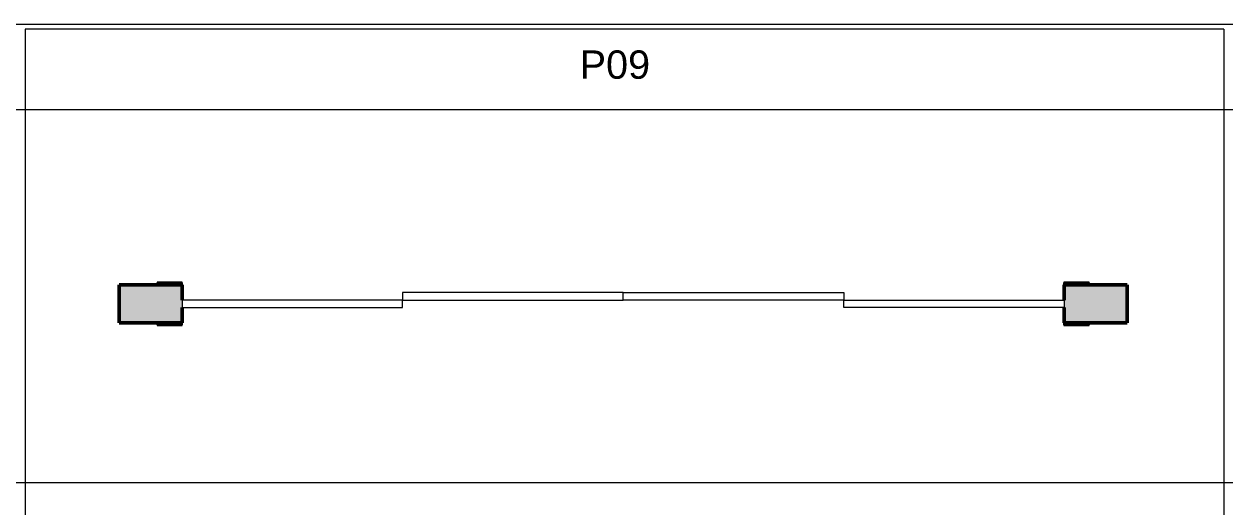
# Model space of a CAD drawing. Header units: millimetres. Extents: x 502 to 64776, y -45 to 5297.
# Drawn here: x 26230 to 30995, y 3319 to 5235 of the extents above; entities that cross this region are included whole.
import ezdxf

# ---------------------------------------------------------------- set-up
doc = ezdxf.new("R2010")
doc.units = ezdxf.units.MM
for name, color, linetype, lineweight in [('A-DETL-THIN', 151, 'Continuous', 9), ('A-DOOR', 31, 'Continuous', 25), ('A-WALL', 113, 'Continuous', 50), ('A-WALL-PATT', 111, 'Continuous', 25), ('G-ANNO-TEXT', 231, 'Continuous', 9)]:
    doc.layers.add(name, color=color, linetype=linetype, lineweight=lineweight)
doc.styles.add('Arial', font='arial.ttf', dxfattribs={"height": 112.5})

# ---------------------------------------------------------------- blocks, each defined once
blk = doc.blocks.new('Family - ___-4291743-DETALHAMENTO DE PORTAS 02')
at = {"layer": 'A-WALL-PATT'}
h = blk.add_hatch(color=256, dxfattribs=at)
h.paths.add_polyline_path([(5632.7, 4049.7), (5882.7, 4049.7), (5882.7, 4199.7), (5632.7, 4199.7), (5632.7, 4109.7)])
h.paths.add_polyline_path([(9382.7, 4049.7), (9632.7, 4049.7), (9632.7, 4199.7), (9382.7, 4199.7), (9382.7, 4109.7)])
at = {"layer": 'A-DOOR'}
for p, q in [((5883.7, 4209.7), (5783.7, 4209.7)), ((5783.7, 4209.7), (5783.7, 4199.7)), ((5783.7, 4199.7), (5882.7, 4199.7)), ((5882.7, 4199.7), (5882.7, 4139.7)), ((5883.7, 4139.7), (5883.7, 4209.7)), ((9481.7, 4209.7), (9381.7, 4209.7)), ((9381.7, 4209.7), (9381.7, 4139.7)), ((9382.7, 4139.7), (9382.7, 4199.7)), ((9382.7, 4199.7), (9481.7, 4199.7)), ((9481.7, 4199.7), (9481.7, 4209.7)), ((5882.7, 4109.7), (5882.7, 4049.7)), ((5883.7, 4039.7), (5883.7, 4109.7)), ((9381.7, 4109.7), (9381.7, 4039.7)), ((9382.7, 4049.7), (9382.7, 4109.7)), ((5882.7, 4049.7), (5783.7, 4049.7)), ((5783.7, 4049.7), (5783.7, 4039.7)), ((5783.7, 4039.7), (5883.7, 4039.7)), ((9381.7, 4039.7), (9481.7, 4039.7)), ((9481.7, 4049.7), (9382.7, 4049.7)), ((9481.7, 4039.7), (9481.7, 4049.7))]:
    blk.add_line(p, q, dxfattribs=at)
at = {"layer": 'A-DOOR', "lineweight": 9}
for p, q in [((7632.7, 4169.7), (6757.7, 4169.7)), ((6757.7, 4169.7), (6757.7, 4139.7)), ((7632.7, 4139.7), (7632.7, 4169.7)), ((7632.7, 4169.7), (8507.7, 4169.7)), ((7632.7, 4139.7), (7632.7, 4169.7)), ((8507.7, 4169.7), (8507.7, 4139.7)), ((6757.7, 4139.7), (5882.7, 4139.7)), ((5882.7, 4139.7), (5882.7, 4109.7)), ((5882.7, 4109.7), (6757.7, 4109.7)), ((6757.7, 4139.7), (7632.7, 4139.7)), ((6757.7, 4109.7), (6757.7, 4139.7)), ((8507.7, 4139.7), (7632.7, 4139.7)), ((8507.7, 4109.7), (8507.7, 4139.7)), ((8507.7, 4139.7), (9382.7, 4139.7)), ((9382.7, 4109.7), (8507.7, 4109.7)), ((9382.7, 4139.7), (9382.7, 4109.7))]:
    blk.add_line(p, q, dxfattribs=at)
at = {"layer": 'A-WALL'}
for p, q in [((5882.7, 4199.7), (5632.7, 4199.7)), ((5632.7, 4199.7), (5632.7, 4049.7)), ((5882.7, 4139.7), (5882.7, 4199.7)), ((9632.7, 4199.7), (9382.7, 4199.7)), ((9382.7, 4199.7), (9382.7, 4139.7)), ((9632.7, 4049.7), (9632.7, 4199.7)), ((5882.7, 4049.7), (5882.7, 4109.7)), ((9382.7, 4109.7), (9382.7, 4049.7)), ((5632.7, 4049.7), (5882.7, 4049.7)), ((9382.7, 4049.7), (9632.7, 4049.7))]:
    blk.add_line(p, q, dxfattribs=at)

msp = doc.modelspace()

# ---------------------------------------------------------------- linework, layer by layer
at = {"layer": 'A-DETL-THIN'}
for p, q in [((21476.59, 5234.608), (39209.292, 5234.608)), ((26235.488, 5214.608), (26235.488, -25.392)), ((30990.205, 5214.608), (26235.488, 5214.608)), ((30990.205, 5214.608), (30990.205, -25.392)), ((39179.292, 4894.608), (21796.59, 4894.608)), ((39179.292, 4894.608), (27512.541, 4894.608)), ((39179.292, 3414.608), (21796.59, 3414.608))]:
    msp.add_line(p, q, dxfattribs=at)

# ---------------------------------------------------------------- block references
at = {"layer": 'A-WALL', "lineweight": 25}
msp.add_blockref('Family - ___-4291743-DETALHAMENTO DE PORTAS 02', (20974.787, 0), dxfattribs=at)

# ---------------------------------------------------------------- texts
at = {"layer": 'G-ANNO-TEXT', "color": 7, "insert": (28434.899, 5129.925), "char_height": 112.5, "width": 340.71719, "attachment_point": 1, "style": 'Arial', "bg_fill": 3, "box_fill_scale": 1.25, "bg_fill_color": 256, "bg_fill_true_color": 13158600, "bg_fill_transparency": 0}
msp.add_mtext('P09', dxfattribs=at)

doc.saveas('drawing.dxf')
